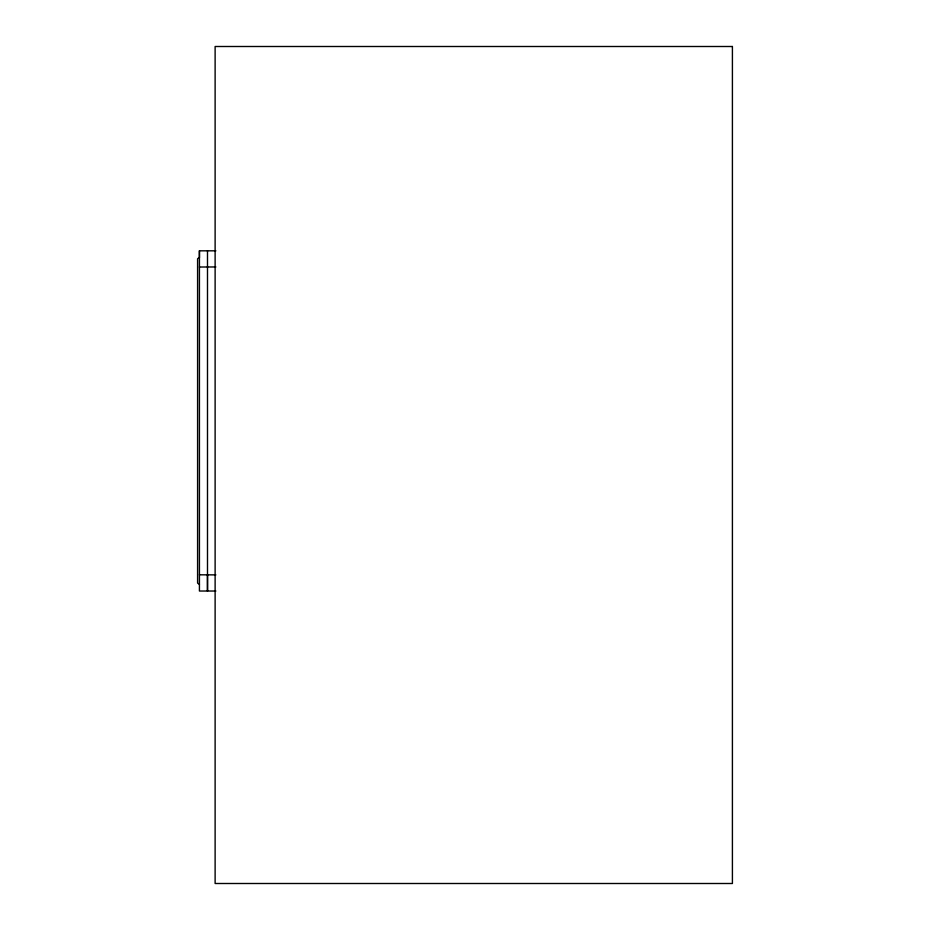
<?xml version="1.0" encoding="UTF-8"?>
<svg xmlns="http://www.w3.org/2000/svg" width="930" height="930" viewBox="0 0 930 930"><rect width="100%" height="100%" fill="white"/><g stroke="black" fill="none" stroke-linecap="round" stroke-linejoin="round"><path stroke-width="1.4" d="M215.865 591.027L199.427 591.027L199.427 267.026L199.427 250.821L215.865 250.821M207.495 574.81L207.495 591.027L207.495 250.821M199.427 257.459L197.59 258.726L197.59 583.11L199.427 584.377M199.427 267.026L215.865 266.957M199.427 574.81L215.865 574.88M199.427 250.821L199.427 257.575M732.41 46.5L215.121 46.5L215.121 883.5L732.41 883.5L732.41 46.5"/></g></svg>
